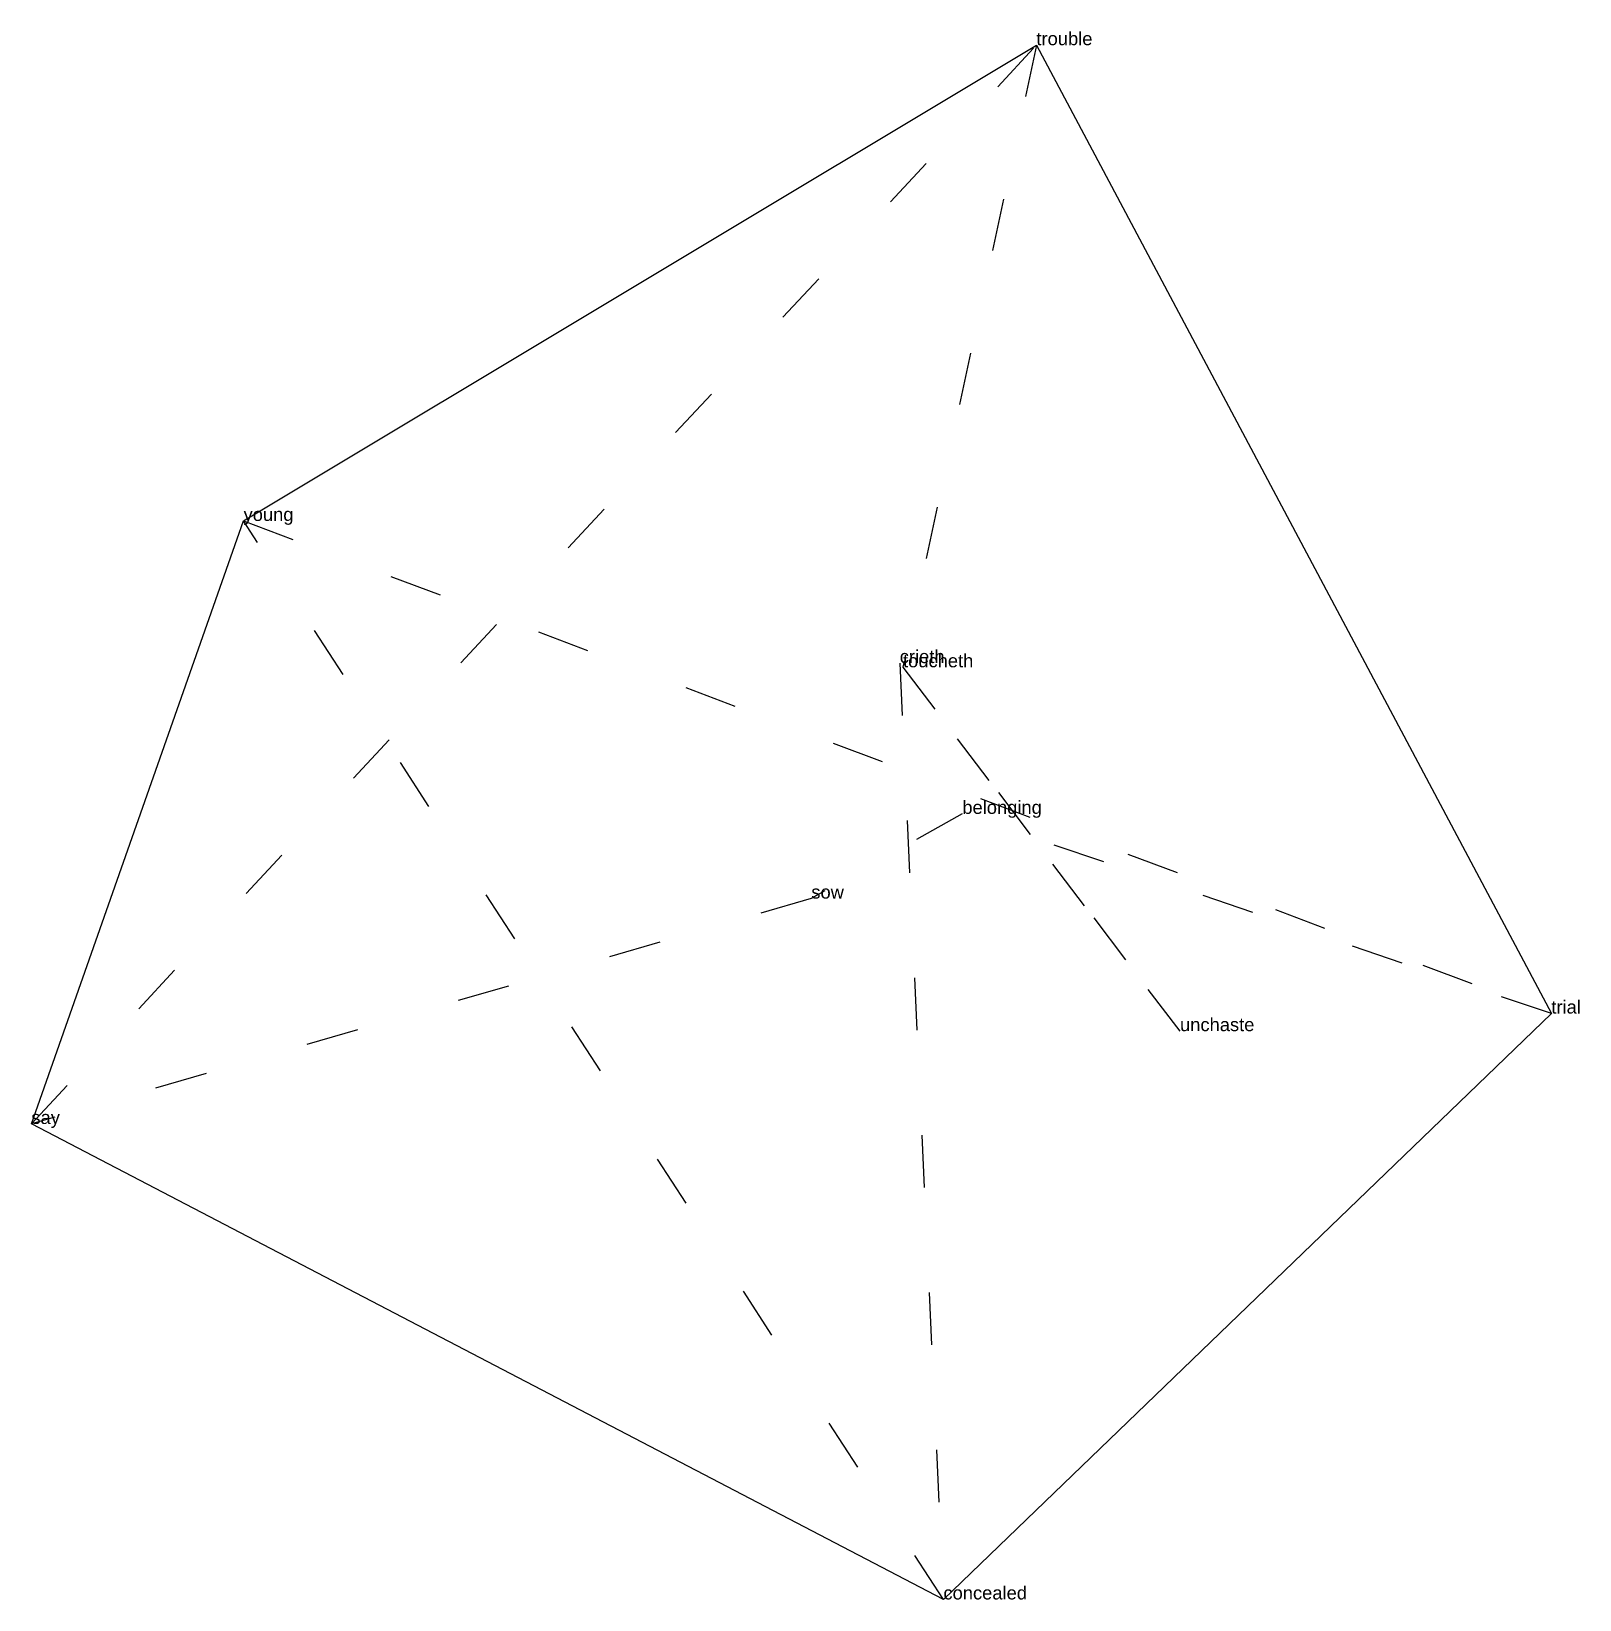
# Model space of a CAD drawing. Extents: x -2.77 to 0.18, y -2.86 to 0.13.
import ezdxf

# ---------------------------------------------------------------- set-up
doc = ezdxf.new("R2010")
doc.units = 0
doc.linetypes.add('DOT', pattern=[0.2, 0, -0.2])
doc.layers.add('TEXT', color=1, linetype='CONTINUOUS')
doc.styles.get("Standard").update_dxf_attribs({"font": 'arial.ttf'})

msp = doc.modelspace()

# ---------------------------------------------------------------- linework, layer by layer
at = {"layer": 'INTERNAL', "linetype": 'DOT'}
msp.add_polyline3d([(-0.853, 0.0998, 0), (-1.1071, -1.0851, 0), (-0.5795, -1.7781, 0), (-1.1133, -1.077, 0), (-1.0301, -2.8605, 0), (-2.363, -0.8063, 0), (0.1277, -1.7446, 0), (-0.9941, -1.3643, 0), (-1.2817, -1.5256, 0), (-2.7671, -1.9549, 0), (-0.853, 0.0998, 0)], close=True, dxfattribs=at)
at = {"layer": 'OUTLINE', "linetype": 'CONTINUOUS'}
msp.add_polyline3d([(-1.0301, -2.8605, 0), (-2.7671, -1.9549, 0), (-2.363, -0.8063, 0), (-0.853, 0.0998, 0), (0.1277, -1.7446, 0), (-1.0301, -2.8605, 0)], close=True, dxfattribs=at)

# ---------------------------------------------------------------- texts
at = {"layer": 'TEXT'}
for s, p in [('trouble', (-0.853, 0.0998)), ('young', (-2.363, -0.8063)), ('crieth', (-1.1133, -1.077)), ('toucheth', (-1.1071, -1.0851)), ('belonging', (-0.9941, -1.3643)), ('sow', (-1.2817, -1.5256)), ('trial', (0.1277, -1.7446)), ('unchaste', (-0.5795, -1.7781)), ('say', (-2.7671, -1.9549)), ('concealed', (-1.0301, -2.8605))]:
    msp.add_text(s, height=0.025, dxfattribs=at).set_placement(p)

doc.saveas('drawing.dxf')
